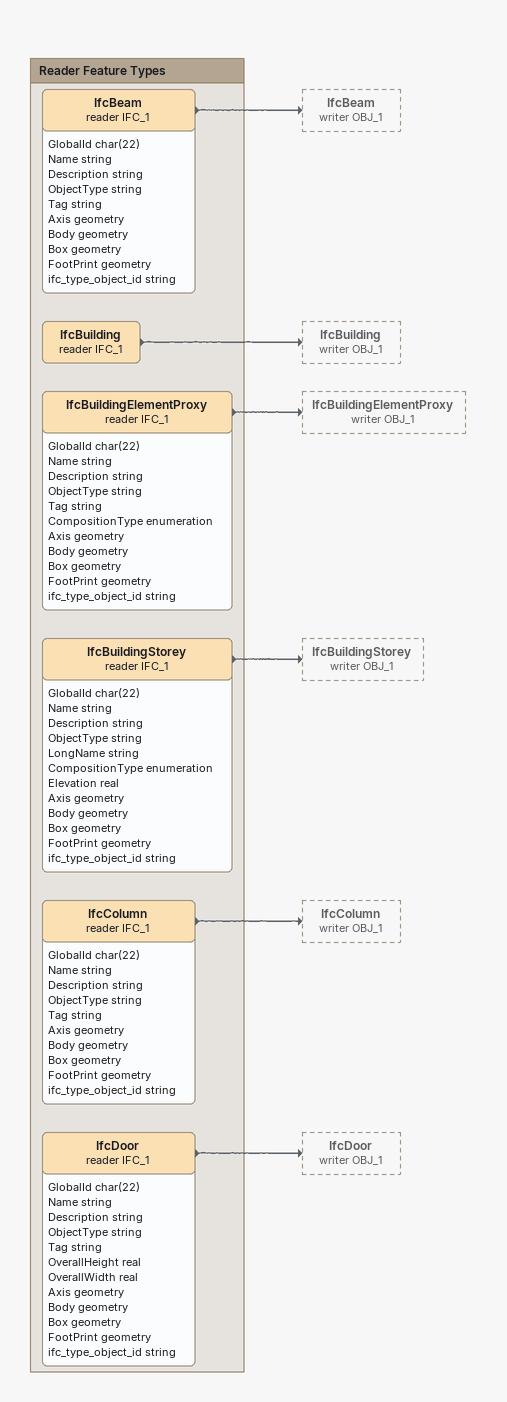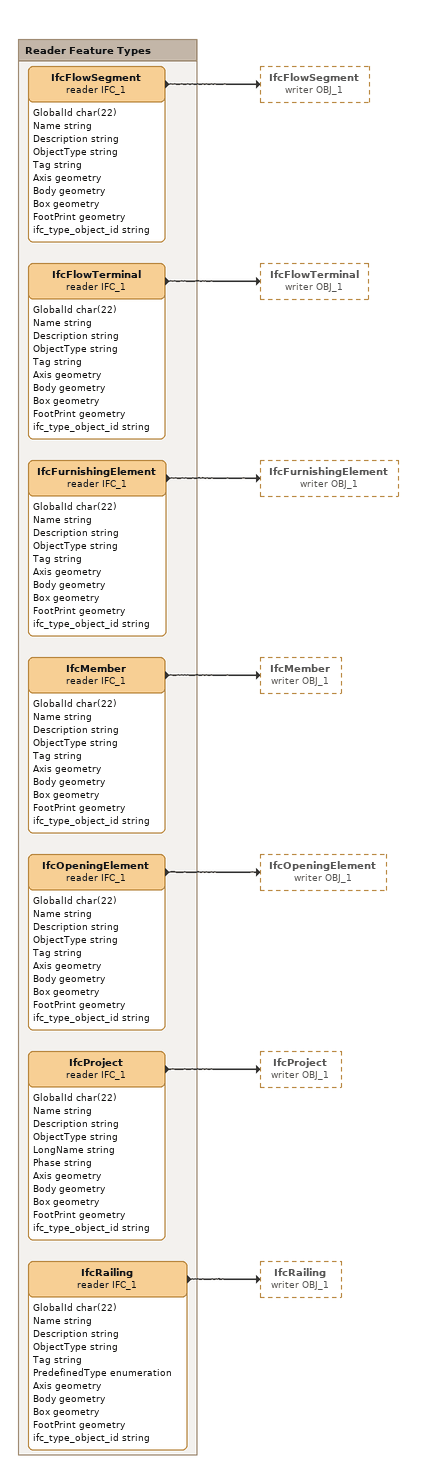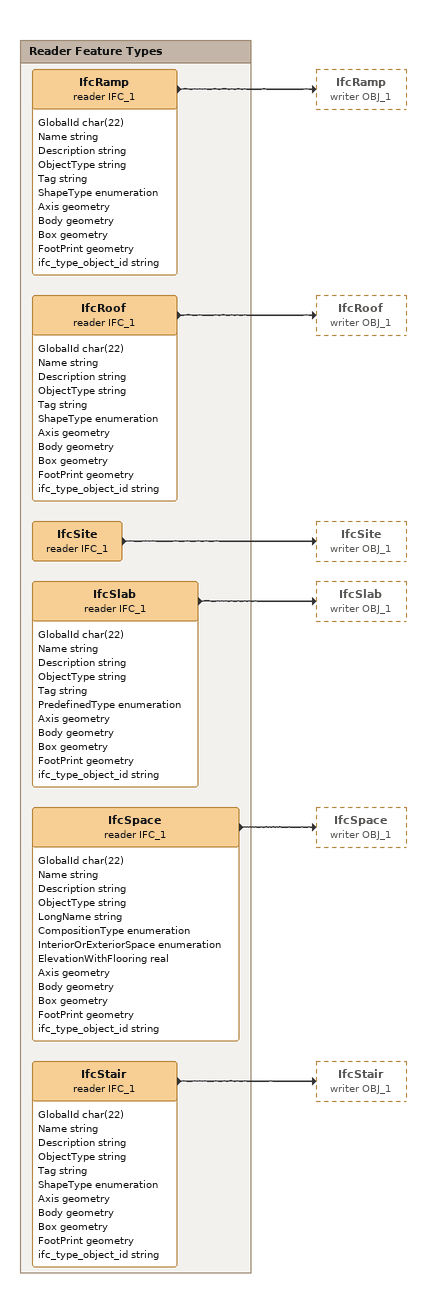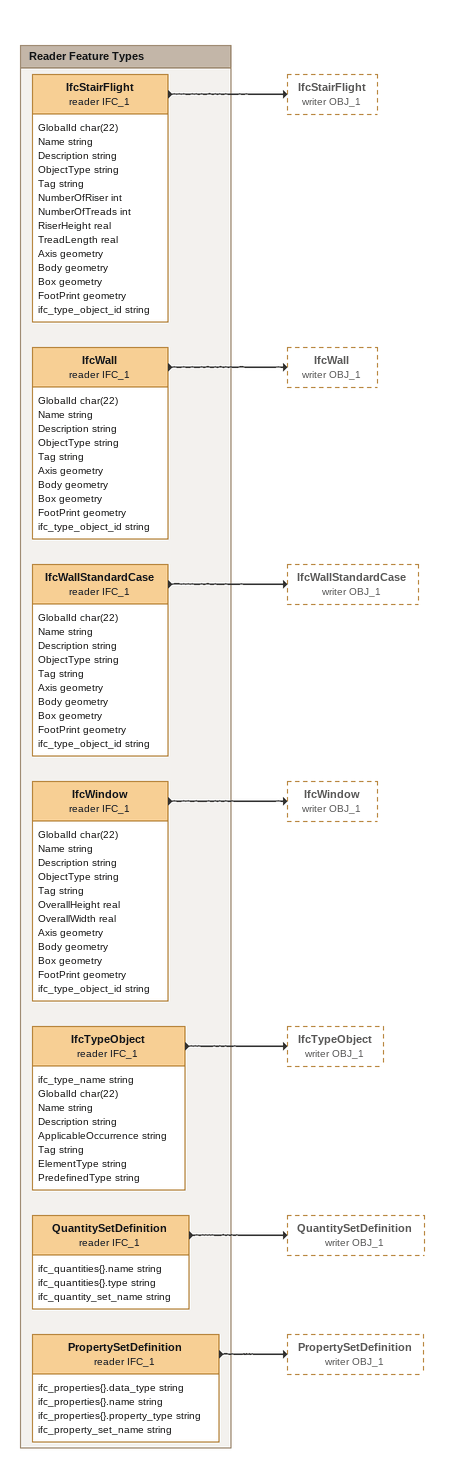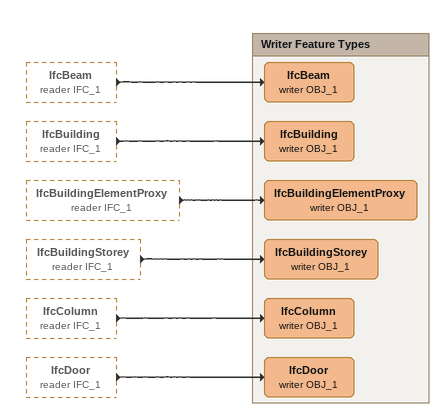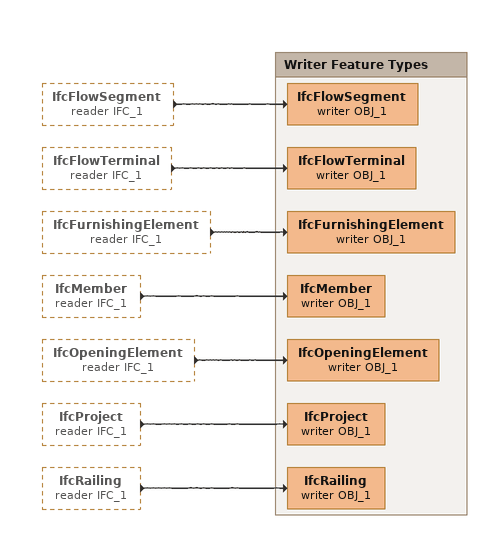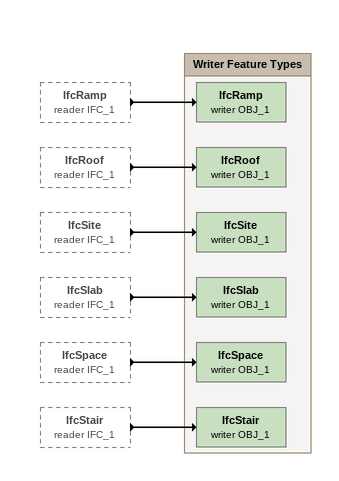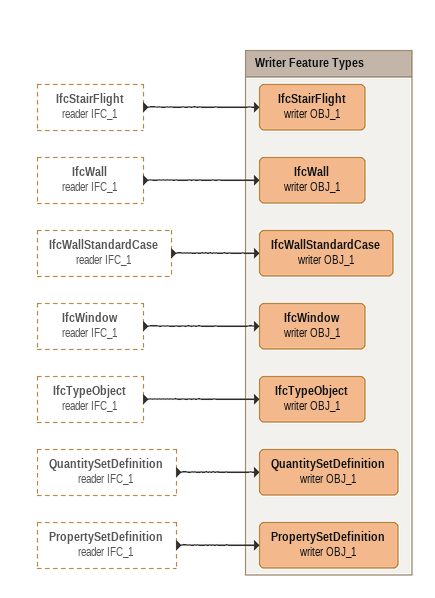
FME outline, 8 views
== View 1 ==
Bookmark: Reader Feature Types
IfcBuildingElementProxy (reader IFC_1)
    attributes: GlobalId char(22), Name string, Description string, ObjectType string, Tag string, CompositionType enumeration, Axis geometry, Body geometry, Box geometry, FootPrint geometry, ifc_type_object_id string
    -> IfcBuildingElementProxy (writer OBJ_1)
IfcBeam (reader IFC_1)
    attributes: GlobalId char(22), Name string, Description string, ObjectType string, Tag string, Axis geometry, Body geometry, Box geometry, FootPrint geometry, ifc_type_object_id string
    -> IfcBeam (writer OBJ_1)
IfcBuilding (reader IFC_1)
    -> IfcBuilding (writer OBJ_1)
IfcBuildingStorey (reader IFC_1)
    attributes: GlobalId char(22), Name string, Description string, ObjectType string, LongName string, CompositionType enumeration, Elevation real, Axis geometry, Body geometry, Box geometry, FootPrint geometry, ifc_type_object_id string
    -> IfcBuildingStorey (writer OBJ_1)
IfcColumn (reader IFC_1)
    attributes: GlobalId char(22), Name string, Description string, ObjectType string, Tag string, Axis geometry, Body geometry, Box geometry, FootPrint geometry, ifc_type_object_id string
    -> IfcColumn (writer OBJ_1)
IfcDoor (reader IFC_1)
    attributes: GlobalId char(22), Name string, Description string, ObjectType string, Tag string, OverallHeight real, OverallWidth real, Axis geometry, Body geometry, Box geometry, FootPrint geometry, ifc_type_object_id string
    -> IfcDoor (writer OBJ_1)

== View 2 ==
Bookmark: Reader Feature Types
IfcFlowSegment (reader IFC_1)
    attributes: GlobalId char(22), Name string, Description string, ObjectType string, Tag string, Axis geometry, Body geometry, Box geometry, FootPrint geometry, ifc_type_object_id string
    -> IfcFlowSegment (writer OBJ_1)
IfcFlowTerminal (reader IFC_1)
    attributes: GlobalId char(22), Name string, Description string, ObjectType string, Tag string, Axis geometry, Body geometry, Box geometry, FootPrint geometry, ifc_type_object_id string
    -> IfcFlowTerminal (writer OBJ_1)
IfcFurnishingElement (reader IFC_1)
    attributes: GlobalId char(22), Name string, Description string, ObjectType string, Tag string, Axis geometry, Body geometry, Box geometry, FootPrint geometry, ifc_type_object_id string
    -> IfcFurnishingElement (writer OBJ_1)
IfcMember (reader IFC_1)
    attributes: GlobalId char(22), Name string, Description string, ObjectType string, Tag string, Axis geometry, Body geometry, Box geometry, FootPrint geometry, ifc_type_object_id string
    -> IfcMember (writer OBJ_1)
IfcOpeningElement (reader IFC_1)
    attributes: GlobalId char(22), Name string, Description string, ObjectType string, Tag string, Axis geometry, Body geometry, Box geometry, FootPrint geometry, ifc_type_object_id string
    -> IfcOpeningElement (writer OBJ_1)
IfcProject (reader IFC_1)
    attributes: GlobalId char(22), Name string, Description string, ObjectType string, LongName string, Phase string, Axis geometry, Body geometry, Box geometry, FootPrint geometry, ifc_type_object_id string
    -> IfcProject (writer OBJ_1)
IfcRailing (reader IFC_1)
    attributes: GlobalId char(22), Name string, Description string, ObjectType string, Tag string, PredefinedType enumeration, Axis geometry, Body geometry, Box geometry, FootPrint geometry, ifc_type_object_id string
    -> IfcRailing (writer OBJ_1)

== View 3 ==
Bookmark: Reader Feature Types
IfcRamp (reader IFC_1)
    attributes: GlobalId char(22), Name string, Description string, ObjectType string, Tag string, ShapeType enumeration, Axis geometry, Body geometry, Box geometry, FootPrint geometry, ifc_type_object_id string
    -> IfcRamp (writer OBJ_1)
IfcRoof (reader IFC_1)
    attributes: GlobalId char(22), Name string, Description string, ObjectType string, Tag string, ShapeType enumeration, Axis geometry, Body geometry, Box geometry, FootPrint geometry, ifc_type_object_id string
    -> IfcRoof (writer OBJ_1)
IfcSite (reader IFC_1)
    -> IfcSite (writer OBJ_1)
IfcSlab (reader IFC_1)
    attributes: GlobalId char(22), Name string, Description string, ObjectType string, Tag string, PredefinedType enumeration, Axis geometry, Body geometry, Box geometry, FootPrint geometry, ifc_type_object_id string
    -> IfcSlab (writer OBJ_1)
IfcSpace (reader IFC_1)
    attributes: GlobalId char(22), Name string, Description string, ObjectType string, LongName string, CompositionType enumeration, InteriorOrExteriorSpace enumeration, ElevationWithFlooring real, Axis geometry, Body geometry, Box geometry, FootPrint geometry, ifc_type_object_id string
    -> IfcSpace (writer OBJ_1)
IfcStair (reader IFC_1)
    attributes: GlobalId char(22), Name string, Description string, ObjectType string, Tag string, ShapeType enumeration, Axis geometry, Body geometry, Box geometry, FootPrint geometry, ifc_type_object_id string
    -> IfcStair (writer OBJ_1)

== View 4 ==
Bookmark: Reader Feature Types
IfcStairFlight (reader IFC_1)
    attributes: GlobalId char(22), Name string, Description string, ObjectType string, Tag string, NumberOfRiser int, NumberOfTreads int, RiserHeight real, TreadLength real, Axis geometry, Body geometry, Box geometry, FootPrint geometry, ifc_type_object_id string
    -> IfcStairFlight (writer OBJ_1)
IfcWall (reader IFC_1)
    attributes: GlobalId char(22), Name string, Description string, ObjectType string, Tag string, Axis geometry, Body geometry, Box geometry, FootPrint geometry, ifc_type_object_id string
    -> IfcWall (writer OBJ_1)
IfcWallStandardCase (reader IFC_1)
    attributes: GlobalId char(22), Name string, Description string, ObjectType string, Tag string, Axis geometry, Body geometry, Box geometry, FootPrint geometry, ifc_type_object_id string
    -> IfcWallStandardCase (writer OBJ_1)
IfcWindow (reader IFC_1)
    attributes: GlobalId char(22), Name string, Description string, ObjectType string, Tag string, OverallHeight real, OverallWidth real, Axis geometry, Body geometry, Box geometry, FootPrint geometry, ifc_type_object_id string
    -> IfcWindow (writer OBJ_1)
IfcTypeObject (reader IFC_1)
    attributes: ifc_type_name string, GlobalId char(22), Name string, Description string, ApplicableOccurrence string, Tag string, ElementType string, PredefinedType string
    -> IfcTypeObject (writer OBJ_1)
QuantitySetDefinition (reader IFC_1)
    attributes: ifc_quantities{}.name string, ifc_quantities{}.type string, ifc_quantity_set_name string
    -> QuantitySetDefinition (writer OBJ_1)
PropertySetDefinition (reader IFC_1)
    attributes: ifc_properties{}.data_type string, ifc_properties{}.name string, ifc_properties{}.property_type string, ifc_property_set_name string
    -> PropertySetDefinition (writer OBJ_1)

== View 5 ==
IfcBeam (reader IFC_1) [outside]
    -> IfcBeam (writer OBJ_1)
IfcBuilding (reader IFC_1) [outside]
    -> IfcBuilding (writer OBJ_1)
IfcBuildingElementProxy (reader IFC_1) [outside]
    -> IfcBuildingElementProxy (writer OBJ_1)
IfcBuildingStorey (reader IFC_1) [outside]
    -> IfcBuildingStorey (writer OBJ_1)
IfcColumn (reader IFC_1) [outside]
    -> IfcColumn (writer OBJ_1)
IfcDoor (reader IFC_1) [outside]
    -> IfcDoor (writer OBJ_1)

Bookmark: Writer Feature Types
IfcBuildingElementProxy (writer OBJ_1)
IfcBeam (writer OBJ_1)
IfcBuilding (writer OBJ_1)
IfcBuildingStorey (writer OBJ_1)
IfcColumn (writer OBJ_1)
IfcDoor (writer OBJ_1)

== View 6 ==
IfcFlowSegment (reader IFC_1) [outside]
    -> IfcFlowSegment (writer OBJ_1)
IfcFlowTerminal (reader IFC_1) [outside]
    -> IfcFlowTerminal (writer OBJ_1)
IfcFurnishingElement (reader IFC_1) [outside]
    -> IfcFurnishingElement (writer OBJ_1)
IfcMember (reader IFC_1) [outside]
    -> IfcMember (writer OBJ_1)
IfcOpeningElement (reader IFC_1) [outside]
    -> IfcOpeningElement (writer OBJ_1)
IfcProject (reader IFC_1) [outside]
    -> IfcProject (writer OBJ_1)
IfcRailing (reader IFC_1) [outside]
    -> IfcRailing (writer OBJ_1)

Bookmark: Writer Feature Types
IfcFlowSegment (writer OBJ_1)
IfcFlowTerminal (writer OBJ_1)
IfcFurnishingElement (writer OBJ_1)
IfcMember (writer OBJ_1)
IfcOpeningElement (writer OBJ_1)
IfcProject (writer OBJ_1)
IfcRailing (writer OBJ_1)

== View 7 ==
IfcRamp (reader IFC_1) [outside]
    -> IfcRamp (writer OBJ_1)
IfcRoof (reader IFC_1) [outside]
    -> IfcRoof (writer OBJ_1)
IfcSite (reader IFC_1) [outside]
    -> IfcSite (writer OBJ_1)
IfcSlab (reader IFC_1) [outside]
    -> IfcSlab (writer OBJ_1)
IfcSpace (reader IFC_1) [outside]
    -> IfcSpace (writer OBJ_1)
IfcStair (reader IFC_1) [outside]
    -> IfcStair (writer OBJ_1)

Bookmark: Writer Feature Types
IfcRamp (writer OBJ_1)
IfcRoof (writer OBJ_1)
IfcSite (writer OBJ_1)
IfcSlab (writer OBJ_1)
IfcSpace (writer OBJ_1)
IfcStair (writer OBJ_1)

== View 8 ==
IfcStairFlight (reader IFC_1) [outside]
    -> IfcStairFlight (writer OBJ_1)
IfcWall (reader IFC_1) [outside]
    -> IfcWall (writer OBJ_1)
IfcWallStandardCase (reader IFC_1) [outside]
    -> IfcWallStandardCase (writer OBJ_1)
IfcWindow (reader IFC_1) [outside]
    -> IfcWindow (writer OBJ_1)
IfcTypeObject (reader IFC_1) [outside]
    -> IfcTypeObject (writer OBJ_1)
QuantitySetDefinition (reader IFC_1) [outside]
    -> QuantitySetDefinition (writer OBJ_1)
PropertySetDefinition (reader IFC_1) [outside]
    -> PropertySetDefinition (writer OBJ_1)

Bookmark: Writer Feature Types
IfcStairFlight (writer OBJ_1)
IfcWall (writer OBJ_1)
IfcWallStandardCase (writer OBJ_1)
IfcWindow (writer OBJ_1)
IfcTypeObject (writer OBJ_1)
QuantitySetDefinition (writer OBJ_1)
PropertySetDefinition (writer OBJ_1)
